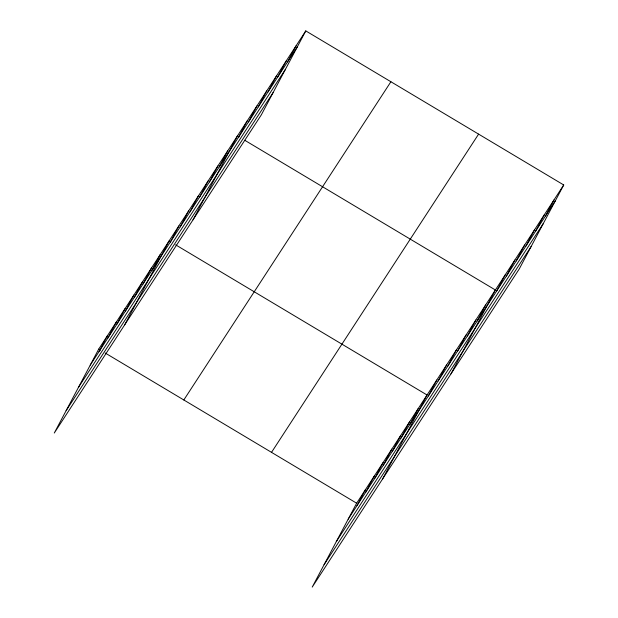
<?xml version="1.0" encoding="UTF-8"?>
<svg xmlns="http://www.w3.org/2000/svg" width="618" height="618" viewBox="0 0 618 618"><rect width="100%" height="100%" fill="white"/><g stroke="black" fill="none" stroke-linecap="round" stroke-linejoin="round"><path stroke-width="0.93" d="M305.779 30.9L98.695 349.131L54.276 433.033L261.36 114.801L305.779 30.9L563.724 184.967L519.305 268.869L312.221 587.1L356.64 503.199L563.724 184.967M99.027 351.603L107.493 335.605M107.826 338.077L116.3 322.078M116.632 324.55L125.099 308.56M125.431 311.024L133.897 295.033M134.23 297.497L142.704 281.507M143.036 283.979L151.503 267.98M151.835 270.452L160.301 254.454M124.681 324.829L169.108 240.935L170.722 241.901M170.398 241.924L178.865 225.933M180.162 226.922L188.629 210.931M189.927 211.92L198.393 195.929M199.684 196.918L208.158 180.919M209.448 181.916L217.915 165.918M219.212 166.914L227.679 150.916M193.025 219.815L237.443 135.914L239.066 136.887M238.741 136.91L247.208 120.912M248.498 121.908L256.972 105.91M258.262 106.906L266.729 90.908M268.027 91.904L276.493 75.906M277.791 76.902L286.258 60.904M287.548 61.893L296.022 45.902M356.972 505.671L365.439 489.68M365.771 492.144L374.245 476.154M374.578 478.618L383.044 462.627M383.376 465.099L391.843 449.101M392.175 451.573L400.649 435.574M400.982 438.046L409.448 422.055M409.78 424.52L418.247 408.529M382.627 478.904L427.053 395.002L175.589 244.805M428.344 395.991L436.81 380M438.108 380.989L446.575 364.999M447.872 365.987L456.339 349.997M457.629 350.985L466.103 334.995M467.393 335.983L475.86 319.993M477.158 320.981L485.624 304.991M450.962 373.882L495.389 289.989L244.743 140.271M496.679 290.978L505.153 274.987M506.443 275.976L514.91 259.985M516.208 260.974L524.674 244.983M525.972 245.972L534.439 229.973M535.736 230.97L544.203 214.971M545.493 215.968L553.967 199.969M90.228 365.122L297.312 46.891M78.362 387.532L285.446 69.301M66.141 410.622L273.226 92.391M183.816 399.977L390.9 81.746M271.518 452.361L478.602 134.129M348.173 519.197L555.258 200.966M336.308 541.607L543.392 223.376M324.079 564.69L531.171 246.458M98.695 349.131L100.317 350.097M105.184 353.002L356.64 503.199"/></g></svg>
